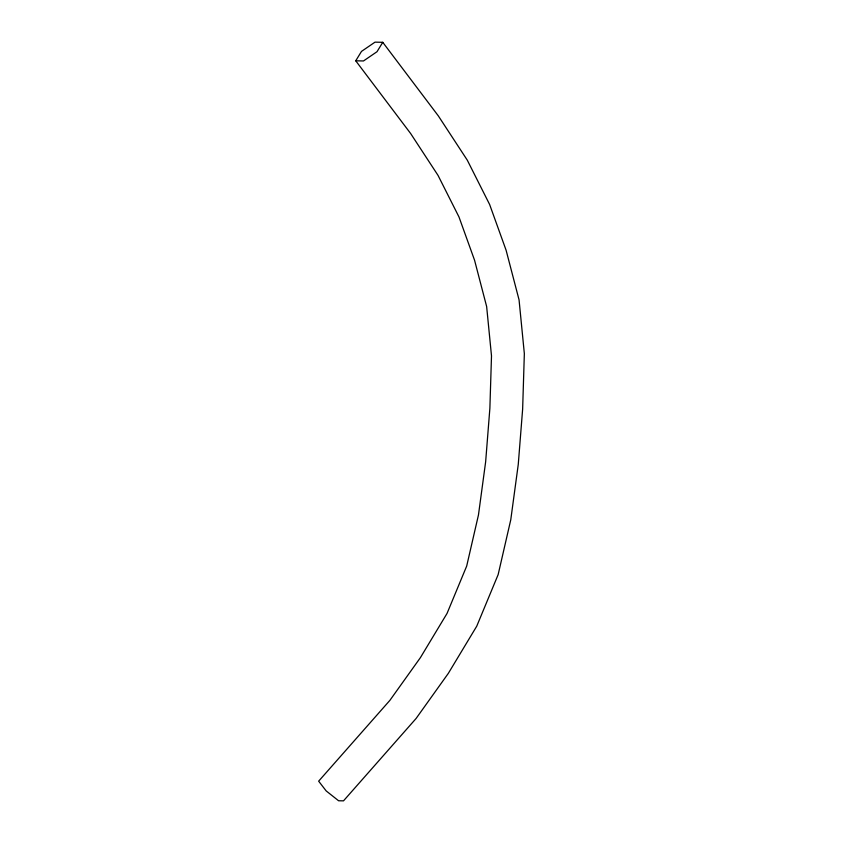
<?xml version="1.0" encoding="UTF-8"?>
<svg xmlns="http://www.w3.org/2000/svg" width="843" height="843" viewBox="0 0 843 843"><rect width="100%" height="100%" fill="white"/><g stroke="black" fill="none" stroke-linecap="round" stroke-linejoin="round"><path stroke-width="1.26" d="M355.735 60.801L361.489 51.402L375.009 42.15L382.764 42.308L438.328 115.891L467.296 160.17L489.635 204.512L506.116 250.276L519.056 299.855L524.346 353.649L522.639 409.097L518.255 464.472L510.763 519.815L498.15 574.61L476.748 626.18L448.318 673.378L416.094 718.478L343.512 800.85L338.601 800.766L326.178 790.924L318.654 781.176L389.887 700.364L420.404 657.645L447.032 613.451L466.685 566.085L478.466 514.947L485.642 461.838L489.878 408.254L491.501 355.904L486.643 306.536L474.567 260.245L458.971 216.936L438.044 175.407L410.657 133.542L355.735 60.801L363.491 60.959L377.011 51.708L382.764 42.308"/></g></svg>
